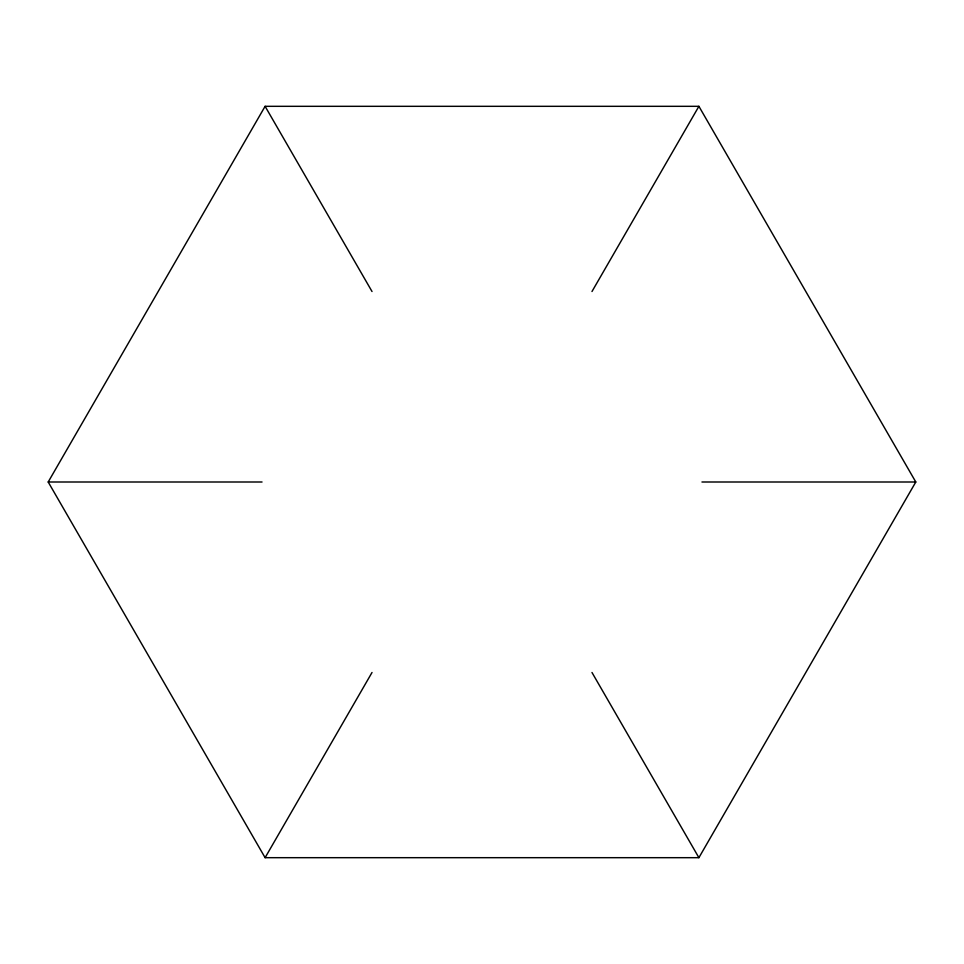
<?xml version="1.0" encoding="UTF-8"?>
<svg xmlns="http://www.w3.org/2000/svg" width="964" height="964" viewBox="0 0 964 964"><rect width="100%" height="100%" fill="white"/><g stroke="black" fill="none" stroke-linecap="round" stroke-linejoin="round"><path stroke-width="1.45" d="M48.2 482L265.1 106.317L698.9 106.317L915.8 482L698.9 857.683L265.1 857.683L48.2 482L262.039 482M265.1 857.683L372.02 672.486M591.98 291.514L698.9 106.317M701.961 482L915.8 482M265.1 106.317L372.02 291.514M591.98 672.486L698.9 857.683"/></g></svg>
